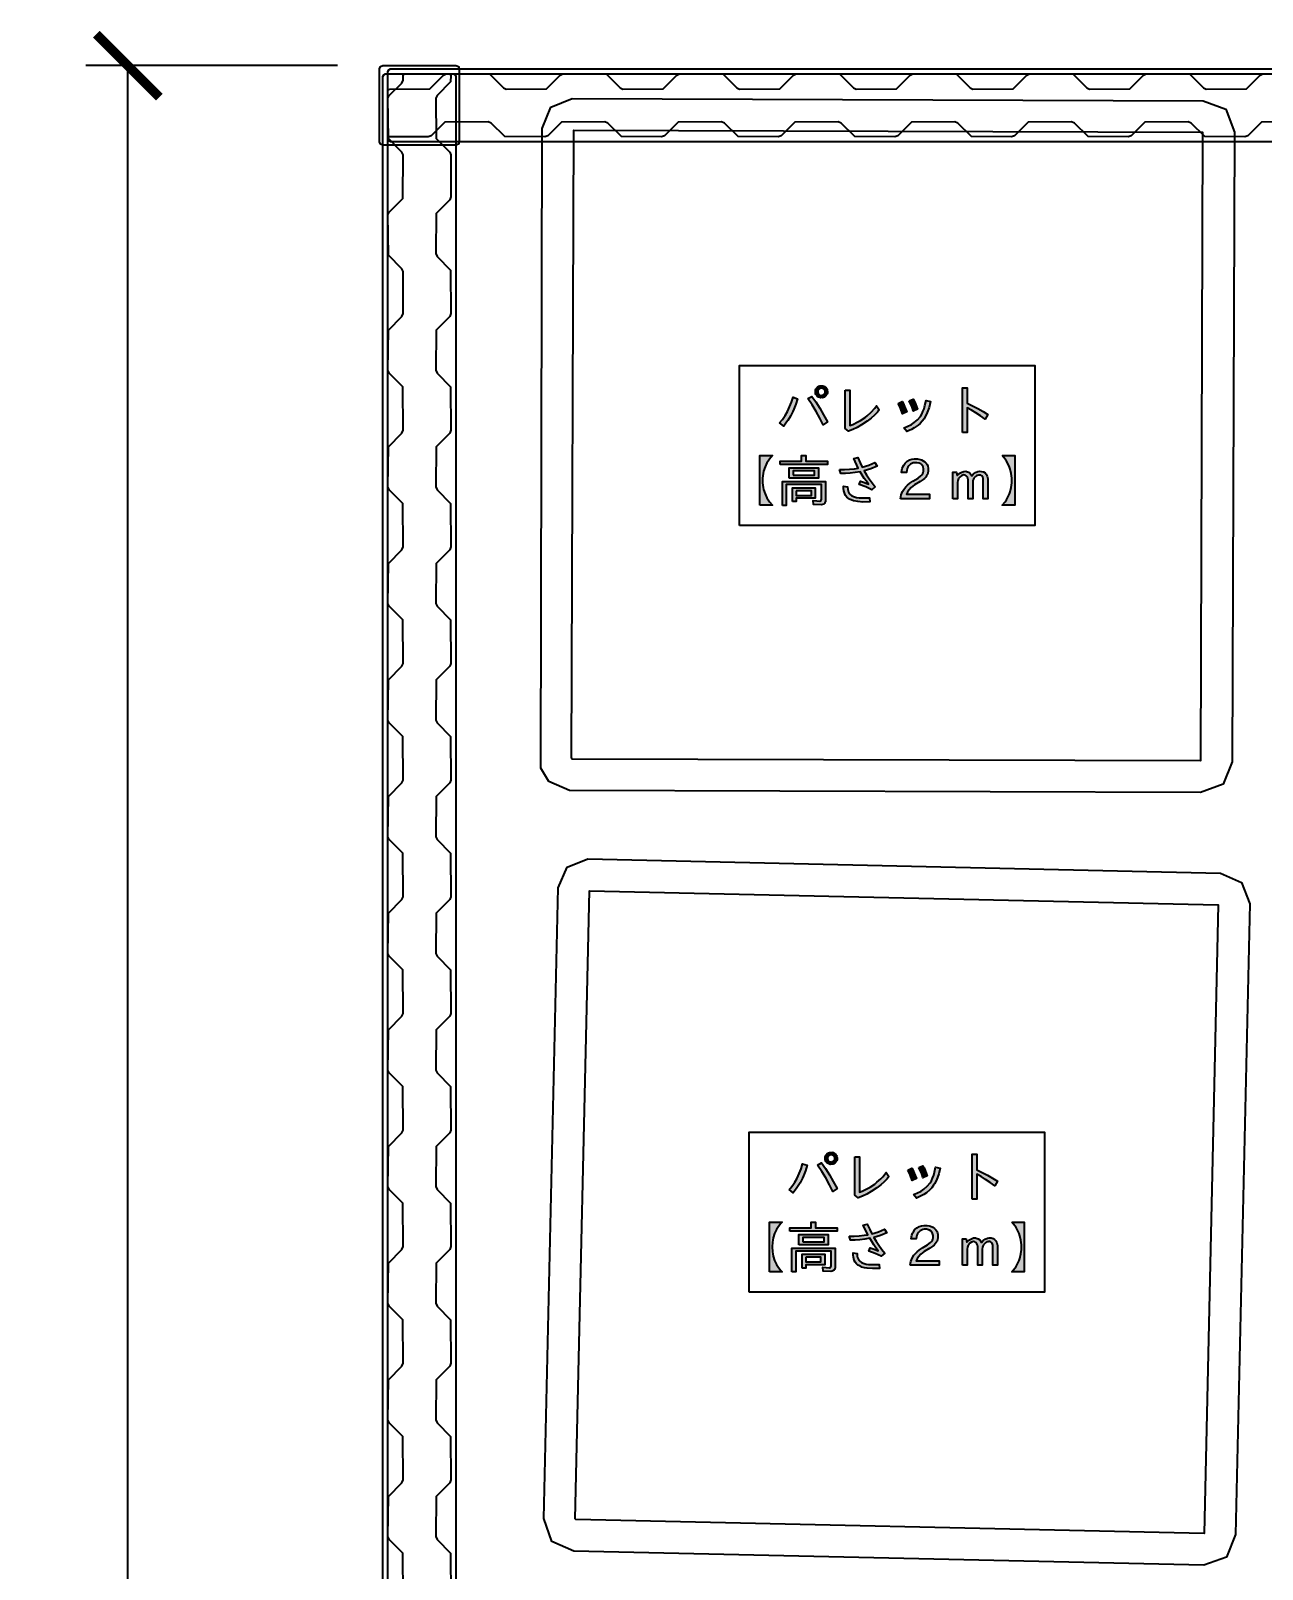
# Model space of a CAD drawing. Header units: millimetres. Extents: x -851 to 12103, y -752 to 16103.
# Drawn here: x -851 to 2083, y 12436 to 16103 of the extents above; entities that cross this region are included whole.
import ezdxf

# ---------------------------------------------------------------- set-up
doc = ezdxf.new("R2010")
doc.units = ezdxf.units.MM
for name, color, linetype in [('名称ラベル', 1, 'Continuous'), ('壁', 8, 'Continuous'), ('寸法', 2, 'Continuous'), ('床', 9, 'Continuous'), ('荷', 34, 'Continuous'), ('設備', 5, 'Continuous')]:
    doc.layers.add(name, color=color, linetype=linetype)
doc.styles.add('OpenSansCondensed-Light', font='OpenSansCondensed-Light.ttf')
doc.dimstyles.new('EZDXF', dxfattribs={"dimtxt": 200, "dimasz": 150, "dimexe": 100, "dimexo": 100, "dimgap": 0.1, "dimtad": 1, "dimdec": 0, "dimzin": 12, "dimdsep": 46, "dimtxsty": 'OpenSansCondensed-Light', "dimblk": 'ARCHTICK', "dimcen": 2.5, "dimazin": 3, "dimtfac": 0.5, "dimtmove": 2, "dimatfit": 3})

# ---------------------------------------------------------------- blocks, each defined once
blk = doc.blocks.new('_ARCHTICK')
at = {"color": 0, "linetype": 'BYBLOCK', "const_width": 0.15}
blk.add_lwpolyline([(-0.5, -0.5), (0.5, 0.5)], dxfattribs=at)

msp = doc.modelspace()

# ---------------------------------------------------------------- hatches: boundary and pattern name
at = {"layer": '名称ラベル'}
h = msp.add_hatch(color=1, dxfattribs=at)
h.paths.add_polyline_path([(1018.5, 15242.8), (1018.9, 15246.3), (1019.6, 15248.5), (1021.3, 15251.3), (1023.7, 15253.9), (1026.7, 15255.8), (1029.5, 15256.8), (1036.1, 15257), (1038.8, 15256.1), (1040.6, 15255.1), (1044.4, 15251.8), (1045.9, 15249.5), (1046.9, 15247.1), (1047.6, 15242.7), (1047.3, 15240), (1046.5, 15237.4), (1045.2, 15234.9), (1043.7, 15232.8), (1041.9, 15231.2), (1040, 15229.9), (1037.8, 15228.9), (1035.5, 15228.4), (1030.1, 15228.5), (1031.7, 15228.6), (1029, 15228.8), (1026.3, 15229.9), (1022.9, 15232.3), (1021.2, 15234.2), (1019.9, 15236.4), (1019, 15238.8)])
h.paths.add_polyline_path([(1030, 15250.9), (1026.9, 15249), (1025.1, 15246.6), (1024.6, 15245.2), (1024.3, 15242.7), (1024.6, 15240.8), (1025.2, 15239.2), (1027.2, 15236.3), (1029.5, 15234.7), (1032.3, 15233.9), (1038.5, 15233.9), (1034.6, 15234.1), (1038, 15235.6), (1040.5, 15238.1), (1041.6, 15240.8), (1041.6, 15244.6), (1040.7, 15246.9), (1039.2, 15248.9), (1037.4, 15250.2), (1035.1, 15251.2), (1039.2, 15251.2), (1031.4, 15251.4), (1031.7, 15251.3), (1023.4, 15250.6)])
for points in [[(933.3, 15168.2), (940.2, 15176.6), (943.4, 15181.1), (946.4, 15185.8), (952, 15195.7), (954.6, 15200.9), (959.3, 15211.9), (961.4, 15217.7), (965.2, 15229.9), (976.1, 15226), (971.9, 15213.2), (967.2, 15201.1), (964.7, 15195.4), (959.2, 15184.5), (953.1, 15174.4), (949.9, 15169.7), (943, 15160.8)], [(1000.6, 15226.6), (1010.2, 15231.6), (1019.5, 15218.2), (1028.9, 15203.6), (1038.2, 15187.8), (1047.6, 15170.7), (1036.9, 15163.6), (1028.9, 15179.9), (1020.1, 15195.8), (1010.7, 15211.4)], [(1089.2, 15246.3), (1100.7, 15246.3), (1100.7, 15162), (1107.4, 15164.7), (1119.9, 15170.7), (1125.8, 15174.1), (1136.9, 15181.4), (1142.1, 15185.5), (1151.8, 15194.1), (1160.4, 15203.7), (1164.4, 15208.9), (1170.7, 15199.3), (1166.6, 15194.2), (1159.5, 15186.6), (1151.4, 15179.4), (1142.1, 15172.4), (1128.3, 15163.4), (1117.9, 15157.6), (1107.6, 15152.6), (1097.3, 15148.4), (1089.2, 15154.6)], [(1216.1, 15214.7), (1225.2, 15219.1), (1228.4, 15213.5), (1231.3, 15207.6), (1236.2, 15194.7), (1226.5, 15190), (1221.6, 15203.2)], [(1229.6, 15156.7), (1237.4, 15159.5), (1247.8, 15164.7), (1254, 15168.9), (1262.2, 15176), (1268.7, 15183.9), (1272.1, 15189.4), (1275, 15195.4), (1277.6, 15202.2), (1279.7, 15209.6), (1282.2, 15221.9), (1292.6, 15219.5), (1289.5, 15205.4), (1286.8, 15196.9), (1283.5, 15189), (1279.6, 15181.7), (1277.5, 15178.4), (1272.8, 15172.1), (1268.3, 15167.3), (1263.2, 15162.8), (1254.4, 15156.6), (1247.7, 15153), (1236.6, 15148.1)], [(1241.9, 15220.7), (1251.3, 15225.1), (1254.4, 15219.6), (1257.2, 15213.8), (1259.7, 15207.7), (1261.8, 15201.2), (1251.9, 15196.5), (1249.8, 15203.3), (1247.4, 15209.6), (1244.8, 15215.4)], [(1369.3, 15145.2), (1369.3, 15252.3), (1380.1, 15252.3), (1380.1, 15215.3), (1393.1, 15209.1), (1405.8, 15202.4), (1418.1, 15195.4), (1429.9, 15188), (1423, 15177.3), (1412, 15185.3), (1401.3, 15192.5), (1390.6, 15198.9), (1380.1, 15204.5), (1380.1, 15145.2)], [(886, 14972), (886, 15090.6), (916.1, 15090.6), (908.9, 15082), (905.8, 15077.5), (903.1, 15072.9), (898.5, 15063.3), (895.2, 15053.2), (894.1, 15047.9), (892.8, 15037), (892.6, 15031.4), (892.8, 15025.7), (894.1, 15014.7), (895.2, 15009.4), (898.5, 14999.3), (903.1, 14989.7), (905.8, 14985), (908.9, 14980.6), (916.1, 14972)], [(935, 15069.2), (935, 15077), (985.8, 15077), (985.8, 15090.9), (995.8, 15090.9), (995.8, 15077), (1047.4, 15077), (1047.4, 15069.2)], [(1076.1, 15057.4), (1087.9, 15057.3), (1100.1, 15057.8), (1112.1, 15059.1), (1120.8, 15060.6), (1109.8, 15083.4), (1119.4, 15086.1), (1125.1, 15073), (1130.4, 15062.7), (1138.3, 15064.9), (1145.9, 15067.5), (1153.2, 15070.4), (1160.1, 15073.7), (1165.7, 15064.9), (1150.8, 15059), (1135, 15054.3), (1140.6, 15044.9), (1146.8, 15035.3), (1153.6, 15025.8), (1160.9, 15016.2), (1152.7, 15009.2), (1138.5, 15016.1), (1123.2, 15021.8), (1126.1, 15029.4), (1135.8, 15026.1), (1144.9, 15022.6), (1139.9, 15029.1), (1135, 15036.2), (1125.6, 15052.1), (1113.4, 15050.1), (1101.6, 15048.7), (1090.2, 15047.9), (1079.1, 15047.6)], [(1221.1, 14987.7), (1223.3, 14996.6), (1226.4, 15004.6), (1229.1, 15009.4), (1233.8, 15015.8), (1238.1, 15020.2), (1243.8, 15024.9), (1250.7, 15029.5), (1263.1, 15036.8), (1270, 15042.1), (1272.5, 15044.8), (1274.4, 15047.9), (1275.3, 15050), (1276.1, 15053.5), (1276.1, 15058.7), (1275.1, 15063.6), (1274.1, 15065.7), (1271.5, 15069.1), (1269.7, 15070.5), (1265.5, 15072.4), (1260.2, 15073.4), (1255.2, 15073.5), (1251.5, 15072.9), (1248.1, 15071.7), (1245.1, 15069.9), (1241.2, 15066.2), (1239.1, 15063), (1237.4, 15059.3), (1236.3, 15055.1), (1235.6, 15050.5), (1223.9, 15050.5), (1224.5, 15055.4), (1225.6, 15059.9), (1227.1, 15064), (1229.1, 15067.8), (1232.8, 15072.7), (1237.4, 15076.9), (1242.7, 15080), (1248.5, 15082.1), (1254.8, 15083), (1262.2, 15082.8), (1268.5, 15081.4), (1271.4, 15080.4), (1275.5, 15078.3), (1279.3, 15075.6), (1282.3, 15072.5), (1284.7, 15069), (1286.4, 15065.1), (1287.4, 15060.7), (1287.7, 15054.1), (1286.8, 15048.6), (1285.5, 15045.2), (1283.7, 15041.9), (1281.4, 15038.9), (1278.5, 15035.9), (1275.2, 15033.1), (1268.1, 15028.3), (1254.9, 15020.5), (1247, 15014.4), (1241, 15007.8), (1238.1, 15003.1), (1236, 14998.1), (1290.3, 14998.1), (1290.3, 14987.7)], [(1463.4, 15090.6), (1493.5, 15090.6), (1493.5, 14972), (1463.4, 14972), (1470.6, 14980.6), (1473.7, 14985.1), (1478.9, 14994.5), (1481, 14999.3), (1482.8, 15004.3), (1485.4, 15014.7), (1486.7, 15025.5), (1486.9, 15031.2), (1486.7, 15036.8), (1485.4, 15047.7), (1482.8, 15058.1), (1481, 15063.1), (1478.9, 15068), (1473.7, 15077.4), (1470.6, 15082)], [(1346.2, 14987.7), (1346.2, 15050.6), (1354.7, 15050.6), (1356.6, 15042.7), (1361.1, 15047.2), (1364.2, 15049.6), (1367.3, 15051.3), (1372, 15052.8), (1376.9, 15053.1), (1378.7, 15052.8), (1383.3, 15051.2), (1387.2, 15048.1), (1389.4, 15045.2), (1391.3, 15041.8), (1395.7, 15046.7), (1400.5, 15050.3), (1405.8, 15052.4), (1409.5, 15053.1), (1414.8, 15052.9), (1419.2, 15051.6), (1422.9, 15049.3), (1425.9, 15045.9), (1428.3, 15041.1), (1429.5, 15035.3), (1429.6, 14987.7), (1418.4, 14987.7), (1418.4, 15032.5), (1418.2, 15036), (1417.4, 15039), (1415.3, 15042.1), (1413.2, 15043.4), (1410.5, 15044.1), (1409.1, 15044.1), (1407.1, 15044), (1404.4, 15043.3), (1402.6, 15042.4), (1400, 15040.6), (1398.3, 15039.1), (1396.2, 15036.3), (1395.1, 15034.3), (1394, 15031.1), (1393.4, 15026.4), (1393.4, 14987.7), (1382.3, 14987.7), (1382.3, 15032.5), (1382, 15035.7), (1380.8, 15039.2), (1378.2, 15042.4), (1375.6, 15043.8), (1372.3, 15044.2), (1367.8, 15043), (1363.5, 15040.1), (1361.1, 15037.5), (1359.7, 15035.5), (1357.9, 15031.2), (1357.3, 15026.4), (1357.3, 14987.7)], [(939.8, 14971.8), (939.8, 15028.8), (1042.6, 15028.8), (1042.5, 14981.6), (1042.3, 14980.1), (1041.3, 14977.6), (1040.5, 14976.6), (1038.4, 14974.9), (1035.7, 14973.8), (1032.3, 14973.3), (1014.3, 14973.8), (1013, 14983.3), (1021.6, 14982.3), (1029.3, 14981.9), (1031.7, 14982.7), (1032.7, 14983.8), (1033.2, 14986.2), (1033.2, 15021.2), (949.2, 15021.2), (949.2, 14971.8)], [(1085.5, 15012.2), (1085.6, 15017.7), (1095, 15016), (1095.5, 15009.8), (1096.3, 15006.1), (1097.6, 15002.9), (1099.3, 15000), (1101.4, 14997.5), (1105.6, 14994.3), (1111.7, 14991.9), (1116.7, 14990.7), (1122.6, 14990), (1132.8, 14989.5), (1147.6, 14990), (1148.7, 14980), (1131.4, 14979.8), (1119.4, 14980.7), (1109.4, 14982.6), (1103.8, 14984.6), (1099.1, 14986.9), (1097.1, 14988.3), (1093.5, 14991.5), (1090.6, 14995.2), (1088.4, 14999.4), (1086.2, 15006.7)], [(1392.3, 13318), (1392.3, 13425.2), (1403, 13425.2), (1403, 13388.1), (1416.1, 13381.9), (1428.8, 13375.3), (1441, 13368.3), (1452.9, 13360.9), (1445.9, 13350.2), (1435, 13358.1), (1424.2, 13365.3), (1413.6, 13371.8), (1403, 13377.4), (1403, 13318)], [(956.2, 13341), (959.8, 13345.2), (966.3, 13354), (969.4, 13358.6), (975, 13368.5), (980, 13379.2), (982.3, 13384.8), (984.4, 13390.6), (988.2, 13402.7), (999, 13398.9), (994.9, 13386), (990.2, 13374), (987.7, 13368.2), (982.1, 13357.3), (976.1, 13347.3), (972.8, 13342.5), (965.9, 13333.6)], [(1023.6, 13399.4), (1033.1, 13404.4), (1042.5, 13391.1), (1051.8, 13376.5), (1061.2, 13360.6), (1070.6, 13343.6), (1059.9, 13336.4), (1051.8, 13352.7), (1043.1, 13368.7), (1033.7, 13384.2)], [(1112.2, 13419.1), (1123.7, 13419.1), (1123.7, 13334.9), (1130.3, 13337.5), (1142.9, 13343.6), (1148.8, 13346.9), (1159.9, 13354.3), (1165.1, 13358.3), (1174.7, 13367), (1179.2, 13371.7), (1187.3, 13381.7), (1193.7, 13372.1), (1189.6, 13367), (1182.5, 13359.5), (1174.3, 13352.2), (1165, 13345.2), (1151.2, 13336.3), (1140.8, 13330.4), (1130.5, 13325.4), (1120.3, 13321.2), (1112.2, 13327.4)], [(1239.1, 13387.5), (1248.2, 13392), (1251.4, 13386.4), (1254.2, 13380.4), (1259.2, 13367.5), (1249.4, 13362.9), (1244.5, 13376.1)], [(1252.6, 13329.5), (1260.3, 13332.4), (1270.8, 13337.6), (1277, 13341.7), (1285.2, 13348.9), (1291.7, 13356.8), (1295, 13362.2), (1298, 13368.3), (1300.5, 13375), (1302.7, 13382.4), (1305.1, 13394.7), (1315.6, 13392.3), (1312.5, 13378.2), (1309.7, 13369.7), (1306.4, 13361.8), (1302.6, 13354.6), (1300.4, 13351.2), (1295.8, 13345), (1291.3, 13340.1), (1283.4, 13333.5), (1277.3, 13329.5), (1270.7, 13325.8), (1259.6, 13320.9)], [(1264.9, 13393.6), (1274.3, 13398), (1277.4, 13392.5), (1280.2, 13386.6), (1282.6, 13380.5), (1284.8, 13374), (1274.8, 13369.3), (1272.7, 13376.1), (1270.4, 13382.4), (1267.7, 13388.3)], [(909, 13144.9), (909, 13263.4), (939.1, 13263.4), (935.3, 13259.2), (928.8, 13250.4), (926, 13245.7), (921.5, 13236.1), (918.2, 13226), (917.1, 13220.7), (916.2, 13215.3), (915.6, 13204.2), (916.2, 13193), (917.1, 13187.5), (918.2, 13182.3), (921.5, 13172.1), (926, 13162.5), (928.8, 13157.9), (935.3, 13149.1), (939.1, 13144.9)], [(958, 13242), (958, 13249.8), (1008.7, 13249.8), (1008.8, 13263.7), (1018.7, 13263.7), (1018.8, 13249.8), (1070.4, 13249.8), (1070.4, 13242)], [(1099.1, 13230.2), (1110.9, 13230.1), (1123.1, 13230.7), (1135, 13232), (1143.7, 13233.4), (1132.8, 13256.3), (1142.3, 13258.9), (1148.1, 13245.9), (1153.3, 13235.5), (1161.3, 13237.7), (1168.9, 13240.3), (1176.1, 13243.2), (1183.1, 13246.5), (1188.6, 13237.7), (1173.8, 13231.8), (1158, 13227.2), (1163.6, 13217.7), (1169.8, 13208.2), (1176.6, 13198.6), (1183.9, 13189.1), (1175.7, 13182), (1161.4, 13188.9), (1146.2, 13194.6), (1149.1, 13202.2), (1158.8, 13198.9), (1167.9, 13195.4), (1162.9, 13201.9), (1158, 13209.1), (1148.6, 13224.9), (1136.4, 13223), (1124.6, 13221.5), (1113.2, 13220.7), (1102.1, 13220.4)], [(1244.1, 13160.6), (1246.2, 13169.4), (1249.4, 13177.4), (1253.5, 13184.5), (1256.8, 13188.7), (1261, 13193), (1266.8, 13197.8), (1273.7, 13202.3), (1286.1, 13209.7), (1293, 13214.9), (1295.5, 13217.6), (1297.4, 13220.7), (1298.3, 13222.9), (1299.1, 13226.3), (1299.1, 13231.6), (1298, 13236.5), (1295.9, 13240.4), (1294.5, 13242), (1290.7, 13244.4), (1288.4, 13245.3), (1283.1, 13246.3), (1278.1, 13246.3), (1274.4, 13245.7), (1271.1, 13244.5), (1268.1, 13242.8), (1264.2, 13239), (1262, 13235.8), (1260.4, 13232.1), (1259.2, 13228), (1258.6, 13223.3), (1246.8, 13223.3), (1247.5, 13228.2), (1248.6, 13232.7), (1250.1, 13236.8), (1252, 13240.6), (1255.7, 13245.6), (1260.4, 13249.7), (1265.6, 13252.9), (1271.5, 13254.9), (1277.8, 13255.8), (1285.2, 13255.6), (1290, 13254.7), (1293, 13253.8), (1298.5, 13251.1), (1302.2, 13248.4), (1305.3, 13245.3), (1307.7, 13241.8), (1309.4, 13237.9), (1310.4, 13233.6), (1310.7, 13227), (1309.7, 13221.5), (1308.4, 13218), (1306.6, 13214.8), (1304.3, 13211.7), (1301.5, 13208.8), (1298.2, 13205.9), (1291.1, 13201.1), (1277.8, 13193.4), (1270, 13187.3), (1264, 13180.6), (1261.1, 13175.9), (1259, 13171), (1313.3, 13170.9), (1313.3, 13160.6)], [(1486.4, 13263.4), (1516.4, 13263.4), (1516.4, 13144.9), (1486.4, 13144.9), (1493.6, 13153.5), (1496.7, 13157.9), (1501.9, 13167.3), (1504, 13172.1), (1505.8, 13177.1), (1508.4, 13187.5), (1509.7, 13198.4), (1509.8, 13204), (1509.7, 13209.6), (1508.4, 13220.6), (1505.8, 13231), (1504, 13236), (1501.9, 13240.9), (1496.7, 13250.3), (1493.6, 13254.8)], [(962.8, 13144.6), (962.8, 13201.6), (1065.6, 13201.6), (1065.5, 13154.4), (1065.2, 13152.9), (1064.2, 13150.5), (1062.5, 13148.5), (1061.4, 13147.8), (1058.7, 13146.7), (1055.3, 13146.1), (1037.3, 13146.6), (1036, 13156.1), (1044.6, 13155.1), (1052.3, 13154.7), (1054.6, 13155.5), (1055.7, 13156.6), (1056.2, 13159), (1056.2, 13194), (972.2, 13194), (972.1, 13144.6)], [(1369.2, 13160.6), (1369.2, 13223.4), (1377.6, 13223.4), (1379.5, 13215.5), (1384.1, 13220.1), (1387.1, 13222.4), (1391.8, 13224.8), (1394.9, 13225.7), (1399.9, 13225.9), (1401.6, 13225.6), (1406.3, 13224), (1410.2, 13220.9), (1412.4, 13218.1), (1414.3, 13214.6), (1418.7, 13219.6), (1423.5, 13223.1), (1428.8, 13225.3), (1432.5, 13225.9), (1437.7, 13225.7), (1442.1, 13224.5), (1445.8, 13222.1), (1448.9, 13218.7), (1451.3, 13213.9), (1452.5, 13208.1), (1452.5, 13160.6), (1441.4, 13160.6), (1441.4, 13205.3), (1441.2, 13208.9), (1439.8, 13213), (1438.2, 13215), (1436.1, 13216.3), (1433.5, 13216.9), (1432, 13217), (1430.1, 13216.8), (1427.3, 13216.1), (1424.7, 13214.7), (1423, 13213.5), (1421.3, 13211.9), (1419.2, 13209.2), (1417.6, 13206.1), (1417, 13203.9), (1416.4, 13199.2), (1416.4, 13160.6), (1405.3, 13160.6), (1405.3, 13205.3), (1405, 13208.5), (1403.7, 13212), (1401.1, 13215.2), (1398.5, 13216.6), (1395.3, 13217), (1390.7, 13215.8), (1386.5, 13213), (1384.1, 13210.3), (1382.7, 13208.3), (1380.9, 13204), (1380.3, 13199.2), (1380.3, 13160.6)], [(1108.5, 13185), (1108.6, 13190.5), (1118, 13188.8), (1118.5, 13182.6), (1119.3, 13179), (1120.6, 13175.7), (1122.2, 13172.8), (1124.3, 13170.3), (1128.6, 13167.1), (1134.7, 13164.7), (1139.7, 13163.6), (1145.5, 13162.8), (1155.7, 13162.4), (1170.5, 13162.8), (1171.7, 13152.8), (1154.3, 13152.6), (1142.3, 13153.5), (1135.5, 13154.7), (1129.4, 13156.4), (1126.8, 13157.4), (1122.1, 13159.8), (1120.1, 13161.2), (1116.5, 13164.4), (1113.6, 13168.1), (1111.3, 13172.3), (1109.2, 13179.6)]]:
    msp.add_hatch(color=1, dxfattribs=at).paths.add_polyline_path(points)
h = msp.add_hatch(color=1, dxfattribs=at)
h.paths.add_polyline_path([(956.3, 15036.7), (956.3, 15061.2), (1026.1, 15061.2), (1026.1, 15036.7)])
h.paths.add_polyline_path([(965.6, 15043.9), (1016.8, 15043.9), (1016.8, 15054), (965.6, 15054)])
h = msp.add_hatch(color=1, dxfattribs=at)
h.paths.add_polyline_path([(964.2, 14981), (964.2, 15013.8), (1017.7, 15013.8), (1017.7, 14988.6), (973.1, 14988.6), (973, 14981)])
h.paths.add_polyline_path([(973.1, 15006.8), (973.1, 14995.6), (1008.9, 14995.7), (1008.8, 15006.8)])
h = msp.add_hatch(color=1, dxfattribs=at)
h.paths.add_polyline_path([(1041.5, 13415.7), (1041.9, 13419.2), (1043, 13422.3), (1044.2, 13424.2), (1046.7, 13426.7), (1049.7, 13428.6), (1052.4, 13429.6), (1059.1, 13429.8), (1061.8, 13428.9), (1063.5, 13428), (1067.4, 13424.6), (1068.9, 13422.4), (1069.9, 13419.9), (1070.6, 13415.5), (1070.3, 13412.8), (1069.5, 13410.2), (1068.2, 13407.7), (1066.6, 13405.7), (1064.9, 13404), (1062.9, 13402.7), (1060.8, 13401.8), (1058.4, 13401.2), (1053, 13401.3), (1054.7, 13401.4), (1051.9, 13401.6), (1049.3, 13402.8), (1045.9, 13405.1), (1043.4, 13408.1), (1042.3, 13410.4), (1041.7, 13412.9)])
h.paths.add_polyline_path([(1053, 13423.7), (1049.9, 13421.8), (1048.1, 13419.4), (1047.4, 13417.2), (1047.3, 13415.5), (1047.6, 13413.6), (1048.1, 13412.1), (1050.2, 13409.1), (1052.5, 13407.5), (1055.3, 13406.8), (1061.5, 13406.7), (1057.6, 13407), (1060.9, 13408.4), (1063.4, 13410.9), (1064.6, 13413.7), (1064.6, 13417.5), (1063.7, 13419.7), (1062.2, 13421.7), (1060.4, 13423.1), (1058.1, 13424), (1062.2, 13424), (1054.2, 13424.3), (1054.7, 13424.2), (1046.4, 13423.4)])
h = msp.add_hatch(color=1, dxfattribs=at)
h.paths.add_polyline_path([(979.3, 13209.6), (979.3, 13234), (1049, 13234), (1049, 13209.6)])
h.paths.add_polyline_path([(988.6, 13216.8), (1039.8, 13216.7), (1039.8, 13226.8), (988.6, 13226.9)])
h = msp.add_hatch(color=1, dxfattribs=at)
h.paths.add_polyline_path([(987.1, 13153.8), (987.1, 13186.7), (1040.7, 13186.7), (1040.7, 13161.4), (996, 13161.4), (996, 13153.8)])
h.paths.add_polyline_path([(996, 13179.6), (996, 13168.5), (1031.8, 13168.5), (1031.8, 13179.6)])

# ---------------------------------------------------------------- linework, layer by layer
for points in [[(838, 14923.8), (838, 15305.2), (1541.5, 15305.2), (1541.5, 14923.8)], [(1018.5, 15242.8), (1018.9, 15246.3), (1019.6, 15248.5), (1021.3, 15251.3), (1023.7, 15253.9), (1026.7, 15255.8), (1029.5, 15256.8), (1036.1, 15257), (1038.8, 15256.1), (1040.6, 15255.1), (1044.4, 15251.8), (1045.9, 15249.5), (1046.9, 15247.1), (1047.6, 15242.7), (1047.3, 15240), (1046.5, 15237.4), (1045.2, 15234.9), (1043.7, 15232.8), (1041.9, 15231.2), (1040, 15229.9), (1037.8, 15228.9), (1035.5, 15228.4), (1030, 15228.5), (1031.7, 15228.6), (1029, 15228.8), (1026.3, 15229.9), (1022.9, 15232.3), (1021.2, 15234.2), (1019.9, 15236.4), (1019, 15238.8)], [(933.3, 15168.2), (940.2, 15176.6), (943.4, 15181.1), (946.4, 15185.8), (952, 15195.7), (954.6, 15200.9), (959.3, 15212), (961.4, 15217.7), (965.2, 15229.9), (976.1, 15226), (971.9, 15213.2), (967.2, 15201.1), (964.7, 15195.4), (959.2, 15184.5), (953.1, 15174.4), (949.9, 15169.7), (943, 15160.8)], [(1000.6, 15226.6), (1010.2, 15231.6), (1019.5, 15218.2), (1028.9, 15203.6), (1038.2, 15187.8), (1047.6, 15170.7), (1036.9, 15163.6), (1028.9, 15179.9), (1020.1, 15195.9), (1010.7, 15211.4)], [(1030, 15250.9), (1027, 15249), (1025.1, 15246.6), (1024.6, 15245.2), (1024.3, 15242.7), (1024.6, 15240.8), (1025.2, 15239.2), (1027.2, 15236.3), (1029.5, 15234.7), (1032.3, 15233.9), (1038.5, 15233.9), (1034.6, 15234.1), (1038, 15235.6), (1040.5, 15238.1), (1041.6, 15240.8), (1041.6, 15244.6), (1040.7, 15246.9), (1039.2, 15248.9), (1037.4, 15250.2), (1035.1, 15251.2), (1039.2, 15251.2), (1031.4, 15251.4), (1031.7, 15251.3), (1023.4, 15250.6)], [(1089.2, 15246.3), (1100.7, 15246.3), (1100.7, 15162), (1107.4, 15164.7), (1119.9, 15170.7), (1125.8, 15174.1), (1136.9, 15181.4), (1142.1, 15185.5), (1151.8, 15194.1), (1160.4, 15203.7), (1164.4, 15208.9), (1170.7, 15199.3), (1166.6, 15194.1), (1159.5, 15186.6), (1151.4, 15179.4), (1142.1, 15172.4), (1128.3, 15163.4), (1117.9, 15157.6), (1107.6, 15152.6), (1097.3, 15148.4), (1089.2, 15154.6)], [(1216.1, 15214.7), (1225.2, 15219.1), (1228.4, 15213.5), (1231.3, 15207.6), (1236.2, 15194.7), (1226.5, 15190), (1221.6, 15203.2)], [(1229.6, 15156.7), (1237.4, 15159.5), (1247.8, 15164.7), (1254, 15168.9), (1262.2, 15176), (1268.7, 15183.9), (1272.1, 15189.4), (1275, 15195.4), (1277.6, 15202.2), (1279.7, 15209.6), (1282.2, 15221.9), (1292.6, 15219.5), (1289.5, 15205.4), (1286.8, 15196.9), (1283.5, 15189), (1279.6, 15181.8), (1277.5, 15178.4), (1272.8, 15172.1), (1268.3, 15167.3), (1263.2, 15162.8), (1254.3, 15156.6), (1247.7, 15153), (1236.6, 15148.1)], [(1241.9, 15220.7), (1251.3, 15225.1), (1254.4, 15219.6), (1257.2, 15213.8), (1259.7, 15207.6), (1261.8, 15201.2), (1251.9, 15196.5), (1249.8, 15203.3), (1247.4, 15209.6), (1244.8, 15215.4)], [(1369.3, 15145.2), (1369.3, 15252.3), (1380.1, 15252.3), (1380.1, 15215.3), (1393.1, 15209.1), (1405.8, 15202.4), (1418.1, 15195.4), (1429.9, 15188), (1423, 15177.3), (1412, 15185.3), (1401.3, 15192.5), (1390.6, 15198.9), (1380.1, 15204.5), (1380.1, 15145.2)], [(886, 14972), (886, 15090.6), (916.1, 15090.6), (908.9, 15082), (905.8, 15077.5), (903.1, 15072.9), (898.5, 15063.3), (895.2, 15053.2), (894.1, 15047.9), (892.8, 15037), (892.6, 15031.4), (892.8, 15025.7), (894.1, 15014.7), (895.2, 15009.4), (898.5, 14999.3), (903.1, 14989.6), (905.8, 14985), (908.9, 14980.6), (916.1, 14972)], [(935, 15069.2), (935, 15077), (985.8, 15077), (985.8, 15090.9), (995.8, 15090.9), (995.8, 15077), (1047.4, 15077), (1047.4, 15069.2)], [(1076.1, 15057.4), (1087.9, 15057.3), (1100.1, 15057.8), (1112.1, 15059.1), (1120.8, 15060.6), (1109.8, 15083.4), (1119.4, 15086.1), (1125.1, 15073), (1130.4, 15062.7), (1138.3, 15064.9), (1145.9, 15067.5), (1153.2, 15070.4), (1160.1, 15073.7), (1165.7, 15064.9), (1150.8, 15059), (1135, 15054.3), (1140.6, 15044.9), (1146.8, 15035.3), (1153.6, 15025.8), (1160.9, 15016.2), (1152.7, 15009.2), (1138.5, 15016.1), (1123.2, 15021.8), (1126.1, 15029.4), (1135.8, 15026.1), (1144.9, 15022.6), (1140, 15029.1), (1135, 15036.2), (1125.6, 15052.1), (1113.4, 15050.1), (1101.6, 15048.7), (1090.2, 15047.9), (1079.1, 15047.6)], [(1221.1, 14987.7), (1223.3, 14996.6), (1226.4, 15004.6), (1229, 15009.4), (1233.8, 15015.8), (1238.1, 15020.2), (1243.8, 15024.9), (1250.7, 15029.5), (1263.1, 15036.8), (1270, 15042.1), (1272.5, 15044.8), (1274.4, 15047.9), (1275.3, 15050), (1276.1, 15053.5), (1276.1, 15058.7), (1275.1, 15063.6), (1274.2, 15065.7), (1271.5, 15069.1), (1269.8, 15070.5), (1265.5, 15072.4), (1260.2, 15073.4), (1255.2, 15073.5), (1251.5, 15072.9), (1248.1, 15071.7), (1245.1, 15069.9), (1241.2, 15066.2), (1239.1, 15063), (1237.4, 15059.3), (1236.3, 15055.1), (1235.6, 15050.5), (1223.9, 15050.5), (1224.5, 15055.4), (1225.6, 15059.9), (1227.1, 15064), (1229.1, 15067.8), (1232.8, 15072.7), (1237.4, 15076.9), (1242.7, 15080), (1248.5, 15082.1), (1254.8, 15083), (1262.2, 15082.8), (1268.5, 15081.4), (1271.4, 15080.4), (1275.5, 15078.3), (1279.3, 15075.6), (1282.3, 15072.5), (1284.7, 15069), (1286.4, 15065.1), (1287.4, 15060.7), (1287.7, 15054.1), (1286.8, 15048.6), (1285.5, 15045.2), (1283.7, 15041.9), (1281.4, 15038.9), (1278.5, 15035.9), (1275.2, 15033.1), (1268.2, 15028.3), (1254.9, 15020.5), (1247, 15014.5), (1241, 15007.8), (1238.1, 15003.1), (1236, 14998.1), (1290.3, 14998.1), (1290.3, 14987.7)], [(1463.4, 15090.6), (1493.5, 15090.6), (1493.5, 14972), (1463.4, 14972), (1470.6, 14980.6), (1473.7, 14985.1), (1478.9, 14994.5), (1481, 14999.3), (1482.8, 15004.3), (1485.4, 15014.7), (1486.7, 15025.5), (1486.9, 15031.2), (1486.7, 15036.8), (1485.4, 15047.7), (1482.8, 15058.1), (1481, 15063.1), (1478.9, 15068), (1473.7, 15077.5), (1470.6, 15082)], [(956.4, 15036.7), (956.4, 15061.2), (1026.1, 15061.2), (1026.1, 15036.7)], [(965.6, 15043.9), (1016.8, 15043.9), (1016.8, 15054), (965.6, 15054)], [(1346.2, 14987.7), (1346.2, 15050.6), (1354.7, 15050.6), (1356.6, 15042.7), (1361.1, 15047.2), (1364.2, 15049.6), (1367.3, 15051.3), (1372, 15052.8), (1376.9, 15053), (1378.7, 15052.8), (1383.3, 15051.2), (1387.2, 15048.1), (1389.4, 15045.2), (1391.3, 15041.8), (1395.7, 15046.7), (1400.5, 15050.3), (1405.8, 15052.4), (1409.5, 15053), (1414.8, 15052.9), (1419.2, 15051.6), (1422.9, 15049.3), (1425.9, 15045.9), (1428.3, 15041.1), (1429.5, 15035.3), (1429.6, 14987.7), (1418.5, 14987.7), (1418.5, 15032.5), (1418.2, 15036), (1417.4, 15039), (1415.3, 15042.1), (1413.2, 15043.4), (1410.5, 15044.1), (1409.1, 15044.1), (1407.1, 15044), (1404.4, 15043.3), (1402.6, 15042.4), (1400, 15040.6), (1398.3, 15039.1), (1396.2, 15036.3), (1395.1, 15034.3), (1394, 15031.1), (1393.4, 15026.4), (1393.4, 14987.7), (1382.3, 14987.7), (1382.3, 15032.5), (1382, 15035.7), (1380.8, 15039.2), (1378.2, 15042.4), (1375.6, 15043.8), (1372.3, 15044.2), (1367.8, 15043), (1363.5, 15040.1), (1361.1, 15037.5), (1359.7, 15035.5), (1357.9, 15031.2), (1357.3, 15026.4), (1357.3, 14987.7)], [(939.8, 14971.8), (939.8, 15028.8), (1042.6, 15028.8), (1042.5, 14981.6), (1042.3, 14980.1), (1041.2, 14977.6), (1040.5, 14976.6), (1038.4, 14974.9), (1035.7, 14973.8), (1032.3, 14973.3), (1014.3, 14973.8), (1013, 14983.3), (1021.6, 14982.3), (1029.3, 14981.9), (1031.7, 14982.7), (1032.7, 14983.8), (1033.2, 14986.2), (1033.2, 15021.2), (949.2, 15021.2), (949.2, 14971.8)], [(964.2, 14981), (964.2, 15013.8), (1017.7, 15013.8), (1017.7, 14988.6), (973.1, 14988.6), (973, 14981)], [(973.1, 15006.8), (973.1, 14995.6), (1008.9, 14995.6), (1008.9, 15006.8)], [(1085.5, 15012.2), (1085.6, 15017.6), (1095, 15016), (1095.5, 15009.8), (1096.3, 15006.1), (1097.6, 15002.9), (1099.3, 15000), (1101.4, 14997.5), (1105.7, 14994.3), (1111.7, 14991.9), (1116.8, 14990.7), (1122.6, 14990), (1132.8, 14989.5), (1147.6, 14990), (1148.7, 14980), (1131.4, 14979.8), (1119.4, 14980.7), (1109.4, 14982.6), (1103.8, 14984.6), (1099.1, 14986.9), (1097.1, 14988.3), (1093.5, 14991.5), (1090.6, 14995.2), (1088.4, 14999.5), (1086.2, 15006.7)], [(861, 13096.6), (861, 13478.1), (1564.4, 13478.1), (1564.4, 13096.6)], [(1041.5, 13415.7), (1041.9, 13419.2), (1043, 13422.3), (1044.2, 13424.2), (1046.7, 13426.7), (1049.7, 13428.6), (1052.5, 13429.6), (1059.1, 13429.8), (1061.8, 13428.9), (1063.5, 13428), (1067.3, 13424.6), (1068.9, 13422.4), (1069.9, 13419.9), (1070.6, 13415.5), (1070.3, 13412.8), (1069.5, 13410.2), (1068.2, 13407.7), (1066.6, 13405.7), (1064.9, 13404), (1062.9, 13402.7), (1060.8, 13401.8), (1058.4, 13401.2), (1053, 13401.3), (1054.7, 13401.4), (1051.9, 13401.6), (1049.3, 13402.8), (1045.9, 13405.1), (1043.4, 13408.1), (1042.3, 13410.4), (1041.7, 13412.9)], [(1053, 13423.7), (1049.9, 13421.8), (1048.1, 13419.4), (1047.4, 13417.2), (1047.3, 13415.5), (1047.5, 13413.6), (1048.1, 13412.1), (1050.2, 13409.1), (1052.5, 13407.5), (1055.3, 13406.8), (1061.5, 13406.7), (1057.6, 13407), (1060.9, 13408.4), (1063.5, 13410.9), (1064.6, 13413.7), (1064.5, 13417.5), (1063.7, 13419.7), (1062.2, 13421.7), (1060.4, 13423.1), (1058.1, 13424), (1062.2, 13424), (1054.2, 13424.3), (1054.7, 13424.2), (1046.4, 13423.4)], [(1392.3, 13318), (1392.3, 13425.2), (1403, 13425.2), (1403, 13388.1), (1416.1, 13381.9), (1428.8, 13375.3), (1441, 13368.2), (1452.9, 13360.9), (1445.9, 13350.1), (1435, 13358.1), (1424.2, 13365.3), (1413.6, 13371.8), (1403, 13377.4), (1403, 13318)], [(956.2, 13341), (959.8, 13345.2), (966.3, 13354), (969.4, 13358.6), (975, 13368.5), (980, 13379.2), (982.3, 13384.8), (984.4, 13390.6), (988.2, 13402.7), (999, 13398.9), (994.9, 13386), (990.2, 13374), (987.7, 13368.2), (982.1, 13357.4), (976.1, 13347.3), (972.8, 13342.5), (965.9, 13333.6)], [(1023.6, 13399.4), (1033.1, 13404.4), (1042.5, 13391.1), (1051.8, 13376.5), (1061.2, 13360.6), (1070.6, 13343.6), (1059.9, 13336.4), (1051.8, 13352.7), (1043.1, 13368.7), (1033.7, 13384.2)], [(1112.2, 13419.1), (1123.7, 13419.1), (1123.7, 13334.9), (1130.3, 13337.5), (1142.9, 13343.6), (1148.8, 13346.9), (1159.9, 13354.3), (1165.1, 13358.3), (1174.7, 13367), (1179.2, 13371.7), (1187.3, 13381.7), (1193.7, 13372.1), (1189.6, 13367), (1182.5, 13359.5), (1174.3, 13352.2), (1165, 13345.2), (1151.2, 13336.2), (1140.8, 13330.4), (1130.5, 13325.4), (1120.2, 13321.2), (1112.2, 13327.4)], [(1239.1, 13387.5), (1248.2, 13392), (1251.4, 13386.4), (1254.2, 13380.4), (1259.2, 13367.5), (1249.4, 13362.9), (1244.5, 13376.1)], [(1252.6, 13329.5), (1260.3, 13332.4), (1270.8, 13337.6), (1277, 13341.7), (1285.2, 13348.9), (1291.7, 13356.8), (1295, 13362.2), (1298, 13368.3), (1300.5, 13375), (1302.7, 13382.4), (1305.1, 13394.7), (1315.6, 13392.3), (1312.5, 13378.2), (1309.7, 13369.7), (1306.4, 13361.8), (1302.6, 13354.6), (1300.4, 13351.2), (1295.8, 13345), (1291.2, 13340.1), (1283.3, 13333.5), (1277.3, 13329.5), (1270.7, 13325.8), (1259.6, 13320.9)], [(1264.9, 13393.6), (1274.3, 13398), (1277.4, 13392.5), (1280.2, 13386.6), (1282.6, 13380.5), (1284.8, 13374), (1274.8, 13369.4), (1272.7, 13376.1), (1270.4, 13382.5), (1267.8, 13388.3)], [(909, 13144.9), (909, 13263.4), (939, 13263.4), (935.3, 13259.2), (928.8, 13250.4), (926, 13245.7), (921.5, 13236.1), (918.2, 13226), (917.1, 13220.7), (916.2, 13215.4), (915.6, 13204.2), (916.2, 13193), (917.1, 13187.5), (918.2, 13182.3), (921.5, 13172.1), (926, 13162.5), (928.8, 13157.9), (935.3, 13149.1), (939, 13144.9)], [(958, 13242), (958, 13249.8), (1008.7, 13249.8), (1008.8, 13263.7), (1018.7, 13263.7), (1018.8, 13249.8), (1070.4, 13249.8), (1070.4, 13242)], [(1099.1, 13230.2), (1110.9, 13230.1), (1123.1, 13230.7), (1135, 13232), (1143.7, 13233.4), (1132.8, 13256.3), (1142.3, 13258.9), (1148.1, 13245.9), (1153.3, 13235.5), (1161.3, 13237.7), (1168.9, 13240.3), (1176.1, 13243.2), (1183.1, 13246.5), (1188.6, 13237.7), (1173.8, 13231.8), (1158, 13227.2), (1163.6, 13217.7), (1169.8, 13208.2), (1176.6, 13198.6), (1183.9, 13189.1), (1175.7, 13182), (1161.4, 13188.9), (1146.2, 13194.6), (1149.1, 13202.2), (1158.8, 13198.9), (1167.9, 13195.4), (1162.9, 13201.9), (1158, 13209.1), (1148.5, 13224.9), (1136.4, 13223), (1124.6, 13221.5), (1113.2, 13220.7), (1102.1, 13220.4)], [(1244.1, 13160.6), (1246.2, 13169.4), (1249.4, 13177.4), (1253.5, 13184.5), (1256.8, 13188.7), (1261, 13193), (1266.8, 13197.8), (1273.7, 13202.3), (1286.1, 13209.7), (1293, 13214.9), (1295.5, 13217.6), (1297.4, 13220.7), (1298.3, 13222.9), (1299.1, 13226.3), (1299.1, 13231.6), (1298, 13236.5), (1295.9, 13240.4), (1294.5, 13242), (1290.7, 13244.4), (1288.4, 13245.3), (1283.1, 13246.3), (1278.1, 13246.3), (1274.4, 13245.7), (1271.1, 13244.5), (1268.1, 13242.8), (1264.2, 13239), (1262, 13235.8), (1260.4, 13232.1), (1259.2, 13228), (1258.6, 13223.3), (1246.8, 13223.3), (1247.5, 13228.2), (1248.6, 13232.7), (1250.1, 13236.8), (1252, 13240.6), (1255.7, 13245.6), (1260.4, 13249.7), (1265.7, 13252.9), (1271.5, 13254.9), (1277.8, 13255.8), (1285.2, 13255.6), (1290, 13254.7), (1293, 13253.8), (1298.5, 13251.1), (1302.2, 13248.4), (1305.3, 13245.3), (1307.7, 13241.8), (1309.4, 13237.9), (1310.4, 13233.6), (1310.7, 13227), (1309.7, 13221.5), (1308.4, 13218), (1306.6, 13214.8), (1304.3, 13211.7), (1301.5, 13208.8), (1298.2, 13205.9), (1291.1, 13201.1), (1277.8, 13193.4), (1270, 13187.3), (1264, 13180.6), (1261.1, 13175.9), (1259, 13171), (1313.3, 13170.9), (1313.3, 13160.6)], [(1486.4, 13263.4), (1516.4, 13263.4), (1516.4, 13144.9), (1486.4, 13144.9), (1493.6, 13153.5), (1496.7, 13157.9), (1501.9, 13167.3), (1504, 13172.1), (1505.8, 13177.1), (1508.4, 13187.5), (1509.7, 13198.4), (1509.8, 13204), (1509.7, 13209.6), (1508.4, 13220.5), (1505.8, 13231), (1504, 13236), (1501.9, 13240.9), (1496.7, 13250.3), (1493.6, 13254.8)], [(962.8, 13144.6), (962.8, 13201.6), (1065.6, 13201.6), (1065.5, 13154.4), (1065.2, 13152.9), (1064.2, 13150.5), (1062.5, 13148.5), (1061.4, 13147.8), (1058.7, 13146.6), (1055.3, 13146.1), (1037.3, 13146.6), (1036, 13156.1), (1044.6, 13155.1), (1052.3, 13154.7), (1054.6, 13155.5), (1055.7, 13156.6), (1056.2, 13159), (1056.2, 13194), (972.2, 13194), (972.1, 13144.6)], [(979.3, 13209.5), (979.3, 13234), (1049, 13234), (1049, 13209.5)], [(988.5, 13216.8), (1039.8, 13216.7), (1039.8, 13226.8), (988.6, 13226.9)], [(1369.2, 13160.6), (1369.2, 13223.4), (1377.6, 13223.4), (1379.5, 13215.5), (1384.1, 13220.1), (1387.1, 13222.4), (1391.8, 13224.8), (1395, 13225.7), (1399.9, 13225.9), (1401.6, 13225.6), (1406.3, 13224), (1410.2, 13220.9), (1412.4, 13218.1), (1414.3, 13214.6), (1418.7, 13219.6), (1423.5, 13223.1), (1428.8, 13225.2), (1432.5, 13225.9), (1437.7, 13225.7), (1442.1, 13224.5), (1445.8, 13222.1), (1448.9, 13218.7), (1451.3, 13213.9), (1452.5, 13208.1), (1452.5, 13160.6), (1441.4, 13160.6), (1441.4, 13205.3), (1441.2, 13208.9), (1439.8, 13213), (1438.2, 13215), (1436.1, 13216.2), (1433.5, 13217), (1432, 13217), (1430.1, 13216.8), (1427.3, 13216.1), (1424.7, 13214.7), (1423, 13213.5), (1421.3, 13211.9), (1419.2, 13209.2), (1417.6, 13206.1), (1417, 13203.9), (1416.4, 13199.2), (1416.4, 13160.6), (1405.3, 13160.6), (1405.3, 13205.3), (1405, 13208.5), (1403.7, 13212), (1401.2, 13215.2), (1398.5, 13216.6), (1395.3, 13217), (1390.7, 13215.8), (1386.5, 13213), (1384, 13210.3), (1382.7, 13208.4), (1380.9, 13204), (1380.3, 13199.2), (1380.3, 13160.6)], [(987.1, 13153.8), (987.1, 13186.7), (1040.7, 13186.7), (1040.7, 13161.4), (996, 13161.4), (996, 13153.8)], [(996, 13179.6), (996, 13168.5), (1031.8, 13168.5), (1031.8, 13179.6)], [(1108.5, 13185), (1108.5, 13190.5), (1118, 13188.8), (1118.5, 13182.6), (1119.3, 13179), (1120.6, 13175.7), (1122.2, 13172.8), (1124.3, 13170.3), (1128.6, 13167.1), (1134.7, 13164.7), (1139.7, 13163.6), (1145.5, 13162.8), (1155.7, 13162.4), (1170.5, 13162.8), (1171.7, 13152.8), (1154.3, 13152.6), (1142.3, 13153.5), (1135.5, 13154.7), (1129.4, 13156.4), (1126.8, 13157.4), (1122.1, 13159.8), (1120.1, 13161.1), (1116.5, 13164.4), (1113.6, 13168.1), (1111.3, 13172.3), (1109.2, 13179.6)]]:
    msp.add_lwpolyline(points, close=True, dxfattribs=at)
at = {"layer": '壁'}
for points in [[(-20, 15838), (-20, 16012), (-17.7, 16017.7), (-12, 16020), (162, 16020), (167.7, 16017.7), (170, 16012), (170, 15838), (167.7, 15832.3), (162, 15830), (-12, 15830), (-17.7, 15832.3)], [(-12, 6), (-12, 15994), (-10.2, 15998.2), (-6, 16000), (156, 16000), (160.2, 15998.2), (162, 15994), (162, 6), (160.2, 1.8), (156, 0), (-6, 0), (-10.2, 1.8)], [(0, 16006), (1.8, 16010.2), (6, 16012), (11994, 16012), (11998.2, 16010.2), (12000, 16006), (12000, 15844), (11998.2, 15839.8), (11994, 15838), (6, 15838), (1.8, 15839.8), (0, 15844)]]:
    msp.add_lwpolyline(points, close=True, dxfattribs=at)
for points in [[(2185, 15886), (2081.4, 15885.2), (2048.8, 15852.9), (2042, 15850), (1946.4, 15850.8), (1913.8, 15883.1), (1907, 15886), (1803.4, 15885.2), (1770.8, 15852.9), (1764, 15850), (1668.4, 15850.8), (1635.8, 15883.1), (1629, 15886), (1525.4, 15885.2), (1492.8, 15852.9), (1486, 15850), (1390.4, 15850.8), (1357.8, 15883.1), (1351, 15886), (1247.4, 15885.2), (1214.8, 15852.9), (1208, 15850), (1112.4, 15850.8), (1079.8, 15883.1), (1073, 15886), (969.4, 15885.2), (936.8, 15852.9), (930, 15850), (834.4, 15850.8), (801.8, 15883.1), (795, 15886), (691.4, 15885.2), (658.8, 15852.9), (652, 15850), (556.4, 15850.8), (523.8, 15883.1), (517, 15886), (413.4, 15885.2), (380.8, 15852.9), (374, 15850), (278.4, 15850.8), (245.8, 15883.1), (239, 15886), (135.4, 15885.2), (102.8, 15852.9), (96, 15850), (4, 15850), (1.2, 15851.1), (0, 15854), (0, 15960), (1.2, 15962.9), (4, 15964), (99.6, 15964.8), (132.2, 15997.1), (139, 16000), (242.6, 15999.2), (275.2, 15966.9), (282, 15964), (377.6, 15964.8), (410.2, 15997.1), (417, 16000), (520.6, 15999.2), (553.2, 15966.9), (560, 15964), (655.6, 15964.8), (688.2, 15997.1), (695, 16000), (798.6, 15999.2), (831.2, 15966.9), (838, 15964), (933.6, 15964.8), (966.2, 15997.1), (973, 16000), (1076.6, 15999.2), (1109.2, 15966.9), (1116, 15964), (1211.6, 15964.8), (1244.2, 15997.1), (1251, 16000), (1354.6, 15999.2), (1387.2, 15966.9), (1394, 15964), (1489.6, 15964.8), (1522.2, 15997.1), (1529, 16000), (1632.6, 15999.2), (1665.2, 15966.9), (1672, 15964), (1767.6, 15964.8), (1800.2, 15997.1), (1807, 16000), (1910.6, 15999.2), (1943.2, 15966.9), (1950, 15964), (2045.6, 15964.8), (2078.2, 15997.1), (2085, 16000)], [(36, 12371), (35.2, 12474.6), (2.9, 12507.2), (0, 12514), (0.8, 12609.6), (33.1, 12642.2), (36, 12649), (35.2, 12752.6), (2.9, 12785.2), (0, 12792), (0.8, 12887.6), (33.1, 12920.2), (36, 12927), (35.2, 13030.6), (2.9, 13063.2), (0, 13070), (0.8, 13165.6), (33.1, 13198.2), (36, 13205), (35.2, 13308.6), (2.9, 13341.2), (0, 13348), (0.8, 13443.6), (33.1, 13476.2), (36, 13483), (35.2, 13586.6), (2.9, 13619.2), (0, 13626), (0.8, 13721.6), (33.1, 13754.2), (36, 13761), (35.2, 13864.6), (2.9, 13897.2), (0, 13904), (0.8, 13999.6), (33.1, 14032.2), (36, 14039), (35.2, 14142.6), (2.9, 14175.2), (0, 14182), (0.8, 14277.6), (33.1, 14310.2), (36, 14317), (35.2, 14420.6), (2.9, 14453.2), (0, 14460), (0.8, 14555.6), (33.1, 14588.2), (36, 14595), (35.2, 14698.6), (2.9, 14731.2), (0, 14738), (0.8, 14833.6), (33.1, 14866.2), (36, 14873), (35.2, 14976.6), (2.9, 15009.2), (0, 15016), (0.8, 15111.6), (33.1, 15144.2), (36, 15151), (35.2, 15254.6), (2.9, 15287.2), (0, 15294), (0.8, 15389.6), (33.1, 15422.2), (36, 15429), (36, 15529), (33.1, 15535.8), (0.8, 15568.4), (0, 15664), (2.9, 15670.8), (35.2, 15703.4), (36, 15807), (33.1, 15813.8), (0.8, 15846.4), (0, 15942), (2.9, 15948.8), (33.1, 15978.2), (36, 15985), (36, 15996), (37.1, 15998.8), (40, 16000), (146, 16000), (148.9, 15998.8), (150, 15996), (149.2, 15981.4), (116.9, 15948.8), (114, 15942), (114.8, 15846.4), (147.1, 15813.8), (150, 15807), (150, 15707), (147.1, 15700.2), (114.8, 15667.6), (114, 15572), (116.9, 15565.2), (149.2, 15532.6), (150, 15429), (147.1, 15422.2), (114.8, 15389.6), (114, 15294), (116.9, 15287.2), (149.2, 15254.6), (150, 15151), (147.1, 15144.2), (114.8, 15111.6), (114, 15016), (116.9, 15009.2), (149.2, 14976.6), (150, 14873), (147.1, 14866.2), (114.8, 14833.6), (114, 14738), (116.9, 14731.2), (149.2, 14698.6), (150, 14595), (147.1, 14588.2), (114.8, 14555.6), (114, 14460), (116.9, 14453.2), (149.2, 14420.6), (150, 14317), (147.1, 14310.2), (114.8, 14277.6), (114, 14182), (116.9, 14175.2), (149.2, 14142.6), (150, 14039), (147.1, 14032.2), (114.8, 13999.6), (114, 13904), (116.9, 13897.2), (149.2, 13864.6), (150, 13761), (147.1, 13754.2), (114.8, 13721.6), (114, 13626), (116.9, 13619.2), (149.2, 13586.6), (150, 13483), (147.1, 13476.2), (114.8, 13443.6), (114, 13348), (116.9, 13341.2), (149.2, 13308.6), (150, 13205), (147.1, 13198.2), (114.8, 13165.6), (114, 13070), (116.9, 13063.2), (149.2, 13030.6), (150, 12927), (147.1, 12920.2), (114.8, 12887.6), (114, 12792), (116.9, 12785.2), (149.2, 12752.6), (150, 12649), (147.1, 12642.2), (114.8, 12609.6), (114, 12514), (116.9, 12507.2), (149.2, 12474.6), (150, 12371)]]:
    msp.add_lwpolyline(points, dxfattribs=at)
at = {"layer": '床'}
msp.add_lwpolyline([(0, 16000), (12000, 16000), (12000, 0), (0, 0)], close=True, dxfattribs=at)
at = {"layer": '荷'}
for points in [[(364.6, 14345.1), (367.5, 15870), (388.3, 15920.9), (438.9, 15941.8), (1942.7, 15935.8), (1997, 15915.9), (2017.1, 15861.5), (2012, 14360.4), (1990.6, 14307.5), (1936.3, 14287.3), (432.7, 14292.4), (383, 14313.5)], [(371.4, 12556.7), (405.2, 14059.9), (427.2, 14109.2), (476.5, 14129), (1983.7, 14095.1), (2034.2, 14073.3), (2054.2, 14022.3), (2019.5, 12518.9), (1998.6, 12465), (1943.9, 12445.9), (443.1, 12479.6), (390.6, 12502)]]:
    msp.add_lwpolyline(points, close=True, dxfattribs=at)
at = {"layer": '設備'}
for points in [[(437.1, 14369), (443.2, 15866.2), (1941.5, 15861), (1936.3, 14362.7), (439.1, 14367)], [(446, 12556.5), (480.6, 14053.2), (1978.5, 14019.5), (1944.7, 12521.5), (447.9, 12554.4)]]:
    msp.add_lwpolyline(points, close=True, dxfattribs=at)

# ---------------------------------------------------------------- dimensions: what is measured, and where the dimension line sits
at = {"layer": '寸法'}
msp.add_linear_dim(base=(-620, -52.1), p1=(-20, -52.1), p2=(-20, 16020), angle=90, dimstyle='EZDXF', dxfattribs=at).render()

doc.saveas('drawing.dxf')
